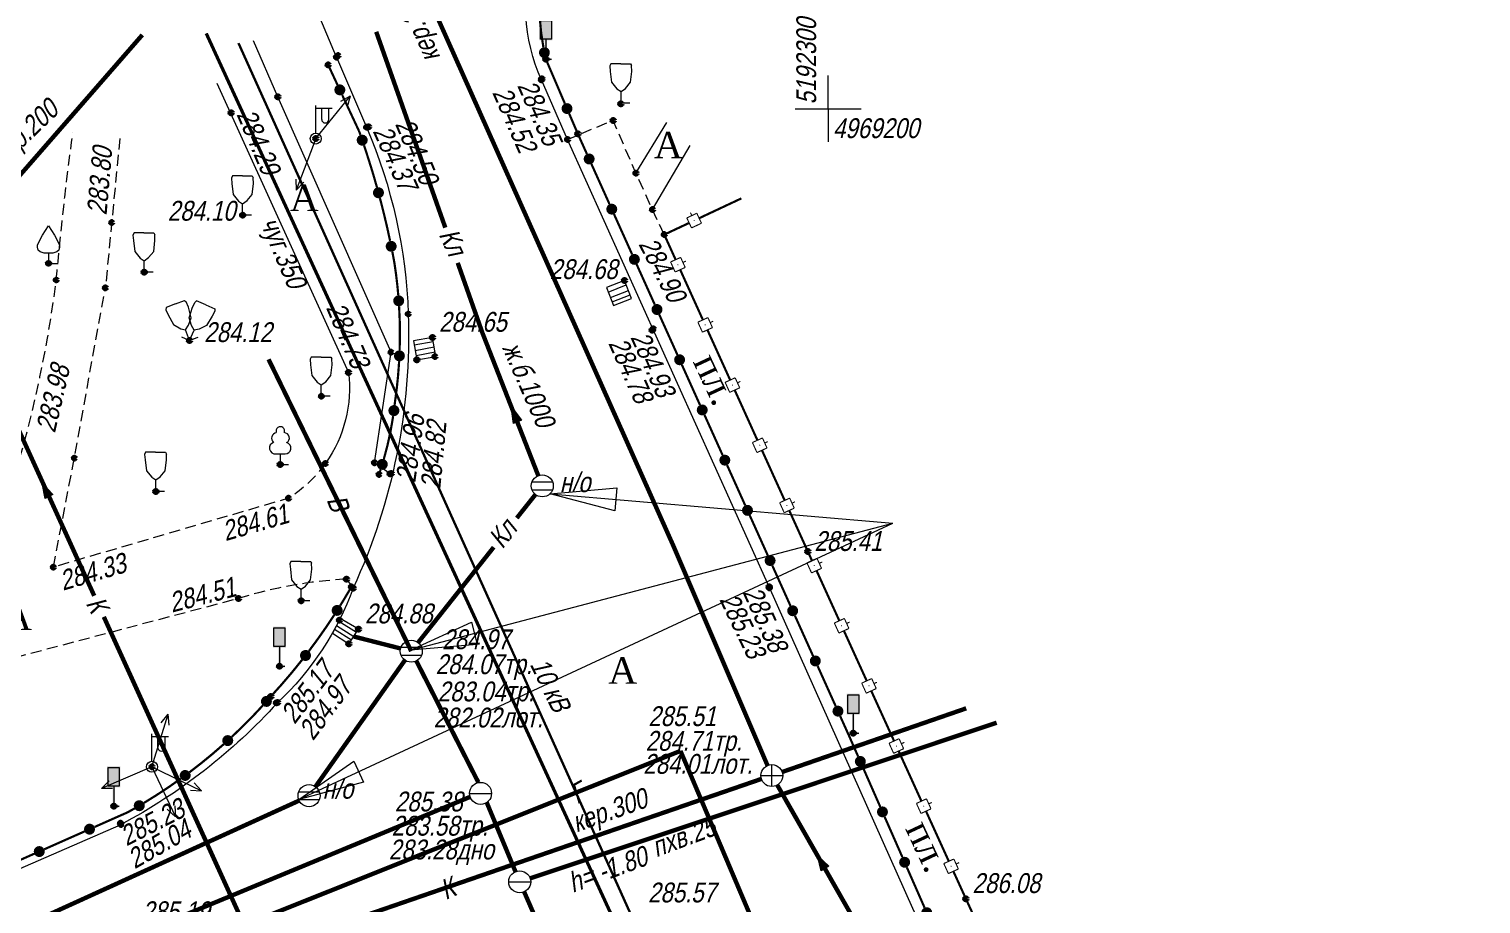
# Model space of a CAD drawing. Header units: metres. Extents: x 5191936 to 10384803, y 4968698 to 9938221.
# Drawn here: x 5192263.7 to 5192329.7, y 4969163.9 to 4969203.6 of the extents above; entities that cross this region are included whole.
import ezdxf

# ---------------------------------------------------------------- set-up
doc = ezdxf.new("R2010")
doc.units = ezdxf.units.M
doc.set_wipeout_variables(frame=1)
for name, pattern in [('COMMUN', [6, 5, -1]), ('DASHED', [0.75, 0.5, -0.25]), ('DASHEDX2', [1.5, 1, -0.5])]:
    doc.linetypes.add(name, pattern=pattern)
doc.layers.get('0').update_dxf_attribs({"lineweight": 18})
for name, color, linetype, lineweight in [('51361400', 7, 'Continuous', 18), ('51361800', 7, 'Continuous', 18), ('51361810', 7, 'Continuous', 18), ('51472300', 7, 'Continuous', 18), ('71133100', 7, 'Continuous', 18), ('71133200', 7, 'Continuous', 18), ('71133300', 7, 'Continuous', 18), ('82211000', 7, 'Continuous', 18), ('82212000', 7, 'Continuous', 18), ('Commun', 7, 'Continuous', 18), ('GEO_POINTS', 7, 'Continuous', 18), ('Grid', 7, 'Continuous', 18), ('Otm', 7, 'Continuous', 18), ('Sit', 7, 'Continuous', 18), ('Text', 7, 'Continuous', 18), ('Text_com', 7, 'Continuous', 18), ('Us_znak', 7, 'Continuous', 18), ('Us_znak_fon', 7, 'Continuous', 18), ('Рамка и сетка', 7, 'Continuous', 18)]:
    doc.layers.add(name, color=color, linetype=linetype, lineweight=lineweight)
doc.styles.add('eskd', font='ESKD1.shx', dxfattribs={"width": 1.2, "oblique": 15})
doc.styles.get("Standard").update_dxf_attribs({"font": 'arial.ttf', "width": 0.8, "oblique": 13, "height": 0.9})
doc.styles.add('style1', font='times.ttf', dxfattribs={"height": 1})
doc.linetypes.add('KABELww_500', pattern='A,0.0001,-0.4,[131,ltypeshp.shx,S=0.4,R=90,X=0.4,Y=-0.4],0.2,[131,ltypeshp.shx,S=0.2,R=90,X=0.4,Y=-0.2],3.6,[131,ltypeshp.shx,S=0.2,R=-90,X=-0.4,Y=0.2],0.2,[131,ltypeshp.shx,S=0.4,R=-90,X=-0.4,Y=0.4],-0.8,4,-0.4', length=9.6001)
doc.linetypes.add('ПОДЗ_ЛИНИИ_СВЯЗИ', pattern='A,4.8,-0.2,[133,ltypeshp.shx,S=0.2,R=0,X=-0.2,Y=0],-0.2,4.8,-2', length=12)

# ---------------------------------------------------------------- blocks, each defined once
blk = doc.blocks.new('71133200')
for p, q in [((-0.924145, 3.560442), (-1.024145, 3.360442)), ((-1.024145, 3.360442), (-0.977382, 2.864397)), ((-0.977382, 2.864397), (-0.861899, 1.88241)), ((-0.024145, 3.560442), (-0.924145, 3.560442)), ((-0.024145, 3.560442), (0.875855, 3.560442)), ((0.861899, 1.88241), (0.975974, 2.864397)), ((0.875855, 3.560442), (0.958164, 3.395824)), ((0.975974, 2.864397), (0.958164, 3.395824)), ((-0.861899, 1.88241), (-0.374616, 1.28565)), ((0, 1.039723), (0.401375, 1.321765)), ((0.401375, 1.321765), (0.861899, 1.88241)), ((-0.374616, 1.28565), (0, 1.039723)), ((0, 0), (0, 1.039723)), ((0.8, 0), (0, 0))]:
    blk.add_line(p, q)
at = {"style": 'eskd', "oblique": 14.99997778}
blk.add_attdef('Z', (1.873004, -0.239356), '', height=2, dxfattribs=at)
blk = doc.blocks.new('71133100')
for p, q in [((-0.39, 0.96), (0.43, 0.96)), ((0, 0.96), (0, 0)), ((0, 0), (0.75, 0))]:
    blk.add_line(p, q)
for centre, radius, start, end in [((-0.26, 2.38), 0.52, 101.09, 227.21), ((0.01, 3.04), 0.39, 339.52, 198.62), ((0.33, 2.4), 0.5, 301.87, 85.62), ((-0.44, 1.5), 0.538, 107.1058, 275.2306), ((0.46, 1.48), 0.52, 267.04, 76.7)]:
    blk.add_arc(centre, radius, start, end)
at = {"style": 'eskd', "oblique": 15}
blk.add_attdef('Z', (1.7, -0.17), '', height=2, dxfattribs=at)
blk = doc.blocks.new('71133300')
for p, q in [((0, 0.91), (0, 0)), ((0, 0), (0.76, 0))]:
    blk.add_line(p, q)
blk.add_lwpolyline([(0, 0.91), (-0.38, 0.91), (-0.76, 1.03), (-0.95, 1.21), (-1.01, 1.47), (-0.99, 1.69), (-0.54, 2.57), (0, 3.42), (0.54, 2.57), (0.99, 1.69), (1.01, 1.47), (0.95, 1.21), (0.76, 1.03), (0.39, 0.91)], close=True)
at = {"style": 'eskd', "oblique": 15}
blk.add_attdef('Z', (1.77, -0.69), '', height=2, dxfattribs=at)
blk = doc.blocks.new('51472300')
for p, q in [((0, 0.5), (0, 3)), ((0, 2.75), (1.5, 2.75)), ((0.54, 1.74), (0.54, 2.75)), ((1.2, 1.74), (1.2, 2.75))]:
    blk.add_line(p, q)
at = {"color": 7}
for radius in [0.5, 0.05]:
    blk.add_circle((0, 0), radius, dxfattribs=at)
blk.add_arc((0.87, 1.75), 0.331, 182.1567, 357.8433)
at = {"oblique": 15}
blk.add_attdef('Z', (1.02, -1.37), '', height=2, dxfattribs=at)
blk = doc.blocks.new('NAPR')
at = {"layer": 'Us_znak', "color": 0, "linetype": 'Continuous', "lineweight": -2}
for p in [(-0.191, 2.038), (0.189, 2.037)]:
    blk.add_line(p, (0, 2.5), dxfattribs=at)
blk.add_lwpolyline([(0, 0), (0, 2.5)], dxfattribs=at)
blk = doc.blocks.new('ZNAK')
at = {"layer": 'Us_znak_fon', "true_color": 0xffffff}
blk.add_hatch(color=7, dxfattribs=at).paths.add_polyline_path([(0.3, 1.8), (-0.3, 1.8), (-0.3, 0.85), (-0.05, 0.85), (-0.05, -0.05), (0.25, -0.05), (0.25, 0.05), (0.05, 0.05), (0.05, 0.85), (0.3, 0.85)])
at = {"layer": 'Us_znak', "color": 0, "linetype": 'Continuous', "lineweight": -2, "ltscale": 10}
blk.add_lwpolyline([(-0.25, 1.75), (0.25, 1.75), (0.25, 0.9), (-0.25, 0.9)], close=True, dxfattribs=at)
at = {"layer": 'Us_znak', "linetype": 'DASHEDX2', "ltscale": 10}
blk.add_lwpolyline([(0, 0.9), (0, 0), (0.25, 0)], dxfattribs=at)
blk = doc.blocks.new('*U54')
at = {"layer": '82212000', "linetype": 'Continuous', "ltscale": 0.5}
blk.add_hatch(color=256, dxfattribs=at).paths.add_polyline_path([(5192293.89, 4969194.909, 1), (5192293.935, 4969194.93, 1)], flags=0)
at = {"layer": '82212000', "ltscale": 0.5, "const_width": 0.1}
blk.add_lwpolyline([(5192294.139, 4969195.026), (5192296.057, 4969195.926)], dxfattribs=at)
at = {"layer": '82212000', "linetype": 'Continuous', "ltscale": 0.5, "const_width": 0.05}
for points in [[(5192293.58, 4969195.04), (5192294.033, 4969195.252)], [(5192293.793, 4969194.587), (5192293.58, 4969195.04)], [(5192293.807, 4969195.146), (5192293.743, 4969195.282)], [(5192294.033, 4969195.252), (5192294.245, 4969194.799)], [(5192294.245, 4969194.799), (5192293.793, 4969194.587)]]:
    blk.add_lwpolyline(points, dxfattribs=at)
at = {"layer": '82212000', "linetype": 'Continuous', "ltscale": 0.5, "flags": 128}
blk.add_lwpolyline([(5192292.555, 4969194.282, 0.1, 0.1, 0), (5192293.686, 4969194.813, 0, 0, 0)], format="xyseb", dxfattribs=at)
blk = doc.blocks.new('*U60')
at = {"layer": '82211000', "linetype": 'Continuous', "ltscale": 0.5}
for points in [[(5192277.708, 4969201.079, 1), (5192277.919, 4969200.626, 1)], [(5192278.75, 4969198.807, 1), (5192278.913, 4969198.334, 1)], [(5192279.504, 4969196.424, 1), (5192279.636, 4969195.941, 1)], [(5192280.099, 4969193.996, 1), (5192280.198, 4969193.506, 1)], [(5192280.471, 4969191.526, 1), (5192280.507, 4969191.027, 1)], [(5192280.533, 4969189.028, 1), (5192280.509, 4969188.528, 1)], [(5192280.304, 4969186.54, 1), (5192280.239, 4969186.044, 1)], [(5192279.815, 4969184.09, 1), (5192279.669, 4969183.612, 1)]]:
    blk.add_hatch(color=256, dxfattribs=at).paths.add_polyline_path(points, flags=0)
at = {"layer": '82211000', "linetype": 'Continuous', "ltscale": 0.5, "flags": 128}
blk.add_lwpolyline([(5192277.285, 4969201.985, 0.1, 0.1, 0), (5192277.708, 4969201.079, 0, 0, 0)], format="xyseb", dxfattribs=at)
at = {"layer": '82211000', "linetype": 'Continuous', "ltscale": 0.5}
for points in [[(5192277.919, 4969200.626, 0.1, 0.1, 0), (5192278.688, 4969198.979, 0.1, 0.1, -0.00121), (5192278.749, 4969198.807, 0, 0, 0)], [(5192280.198, 4969193.506, 0.1, 0.1, -0.00351), (5192280.296, 4969192.984, 0.1, 0.1, -0.017337), (5192280.47, 4969191.526, 0, 0, 0)], [(5192280.508, 4969188.528, 0.1, 0.1, -0.022448), (5192280.313, 4969186.638, 0.1, 0.1, -0.00164), (5192280.302, 4969186.54, 0, 0, 0)]]:
    blk.add_lwpolyline(points, format="xyseb", dxfattribs=at)
at = {"layer": '82211000', "linetype": 'Continuous', "ltscale": 0.5, "const_width": 0.1}
for points in [[(5192278.912, 4969198.334, -0.013212), (5192279.503, 4969196.424, -0.013212)], [(5192279.635, 4969195.941, -0.013212), (5192280.098, 4969193.996, -0.013212)], [(5192280.506, 4969191.027, -0.023611), (5192280.531, 4969189.028, -0.023611)], [(5192280.237, 4969186.044, -0.033313), (5192279.813, 4969184.091, -0.033313)]]:
    blk.add_lwpolyline(points, format="xyb", dxfattribs=at)
at = {"layer": '82211000', "ltscale": 0.5, "const_width": 0.1}
blk.add_lwpolyline([(5192279.667, 4969183.613, -0.003812), (5192279.594, 4969183.396, -0.003812)], format="xyb", dxfattribs=at)
blk = doc.blocks.new('*U61')
at = {"layer": '82211000', "linetype": 'Continuous', "ltscale": 0.5}
for points in [[(5192277.826, 4969177.431, 1), (5192277.558, 4969177.009, 1)], [(5192276.408, 4969175.373, 1), (5192276.102, 4969174.977, 1)], [(5192274.645, 4969173.274, 1), (5192274.312, 4969172.901, 1)], [(5192272.905, 4969171.48, 1), (5192272.536, 4969171.143, 1)], [(5192270.989, 4969169.876, 1), (5192270.586, 4969169.58, 1)], [(5192268.916, 4969168.481, 1), (5192268.484, 4969168.228, 1)], [(5192266.67, 4969167.389, 1), (5192266.213, 4969167.186, 1)], [(5192264.385, 4969166.375, 1), (5192263.928, 4969166.173, 1)], [(5192262.099, 4969165.362, 1), (5192261.642, 4969165.16, 1)]]:
    blk.add_hatch(color=256, dxfattribs=at).paths.add_polyline_path(points, flags=0)
at = {"layer": '82211000', "linetype": 'Continuous', "ltscale": 0.5, "flags": 128}
blk.add_lwpolyline([(5192278.338, 4969178.29, 0.1, 0.1, -0.00914), (5192277.825, 4969177.432, 0, 0, 0)], format="xyseb", dxfattribs=at)
at = {"layer": '82211000', "linetype": 'Continuous', "ltscale": 0.5, "const_width": 0.1}
for points in [[(5192277.557, 4969177.01, -0.018281), (5192276.407, 4969175.374, -0.018281)], [(5192274.311, 4969172.901, -0.020827), (5192272.905, 4969171.481, -0.020827)], [(5192272.535, 4969171.144, -0.020827), (5192270.988, 4969169.877, -0.020827)], [(5192270.585, 4969169.581, -0.020827), (5192268.915, 4969168.482, -0.020827)]]:
    blk.add_lwpolyline(points, format="xyb", dxfattribs=at)
at = {"layer": '82211000', "linetype": 'Continuous', "ltscale": 0.5}
for points in [[(5192276.101, 4969174.978, 0.1, 0.1, -0.02004), (5192274.677, 4969173.312, 0.1, 0.1, -0.000521), (5192274.644, 4969173.275, 0, 0, 0)], [(5192268.483, 4969168.229, 0.1, 0.1, -0.003722), (5192268.172, 4969168.054, 0.1, 0.1, 0), (5192266.67, 4969167.389, 0, 0, 0)]]:
    blk.add_lwpolyline(points, format="xyseb", dxfattribs=at)
at = {"layer": '82211000', "linetype": 'Continuous', "ltscale": 0.5, "const_width": 0.1}
for points in [[(5192266.213, 4969167.186), (5192264.385, 4969166.375)], [(5192263.928, 4969166.173), (5192262.099, 4969165.362)]]:
    blk.add_lwpolyline(points, dxfattribs=at)
at = {"layer": '82211000', "ltscale": 0.5, "const_width": 0.1}
blk.add_lwpolyline([(5192261.642, 4969165.16), (5192261.094, 4969164.917)], dxfattribs=at)
blk = doc.blocks.new('*U70')
at = {"layer": '82212000', "linetype": 'Continuous', "ltscale": 0.5}
for points in [[(5192293.164, 4969192.939, 1), (5192293.185, 4969192.893, 1)], [(5192294.403, 4969190.207, 1), (5192294.423, 4969190.161, 1)], [(5192295.642, 4969187.474, 1), (5192295.662, 4969187.429, 1)], [(5192296.88, 4969184.742, 1), (5192296.901, 4969184.696, 1)], [(5192298.119, 4969182.01, 1), (5192298.14, 4969181.964, 1)], [(5192299.359, 4969179.278, 1), (5192299.38, 4969179.232, 1)], [(5192300.602, 4969176.548, 1), (5192300.623, 4969176.502, 1)], [(5192301.846, 4969173.818, 1), (5192301.867, 4969173.772, 1)], [(5192303.089, 4969171.087, 1), (5192303.11, 4969171.042, 1)], [(5192304.333, 4969168.357, 1), (5192304.354, 4969168.312, 1)], [(5192305.576, 4969165.627, 1), (5192305.597, 4969165.582, 1)], [(5192306.823, 4969162.899, 1), (5192306.844, 4969162.853, 1)], [(5192308.075, 4969160.172, 1), (5192308.095, 4969160.126, 1)], [(5192309.326, 4969157.445, 1), (5192309.347, 4969157.4, 1)], [(5192310.577, 4969154.719, 1), (5192310.598, 4969154.673, 1)], [(5192311.828, 4969151.992, 1), (5192311.849, 4969151.947, 1)], [(5192313.079, 4969149.265, 1), (5192313.1, 4969149.22, 1)], [(5192314.616, 4969146.756, 1), (5192314.654, 4969146.724, 1)]]:
    blk.add_hatch(color=256, dxfattribs=at).paths.add_polyline_path(points, flags=0)
at = {"layer": '82212000', "linetype": 'Continuous', "ltscale": 0.5, "flags": 128}
blk.add_lwpolyline([(5192292.555, 4969194.282, 0.1, 0.1, 0), (5192293.071, 4969193.144, 0, 0, 0)], format="xyseb", dxfattribs=at)
at = {"layer": '82212000', "linetype": 'Continuous', "ltscale": 0.5}
for points, const_width in [([(5192292.843, 4969193.041), (5192293.299, 4969193.247)], 0.05), ([(5192293.05, 4969192.585), (5192292.843, 4969193.041)], 0.05), ([(5192293.299, 4969193.247), (5192293.505, 4969192.792)], 0.05), ([(5192293.402, 4969193.019), (5192293.539, 4969193.081)], 0.05), ([(5192293.505, 4969192.792), (5192293.05, 4969192.585)], 0.05), ([(5192293.278, 4969192.688), (5192294.31, 4969190.411)], 0.1), ([(5192294.082, 4969190.308), (5192294.538, 4969190.515)], 0.05), ([(5192294.538, 4969190.515), (5192294.744, 4969190.059)], 0.05), ([(5192294.289, 4969189.853), (5192294.082, 4969190.308)], 0.05), ([(5192294.744, 4969190.059), (5192294.289, 4969189.853)], 0.05), ([(5192294.516, 4969189.956), (5192295.549, 4969187.679)], 0.1), ([(5192294.641, 4969190.287), (5192294.777, 4969190.349)], 0.05), ([(5192295.321, 4969187.576), (5192295.776, 4969187.782)], 0.05), ([(5192295.776, 4969187.782), (5192295.983, 4969187.327)], 0.05), ([(5192295.527, 4969187.121), (5192295.321, 4969187.576)], 0.05), ([(5192295.983, 4969187.327), (5192295.527, 4969187.121)], 0.05), ([(5192295.755, 4969187.224), (5192296.787, 4969184.947)], 0.1), ([(5192295.88, 4969187.555), (5192296.016, 4969187.617)], 0.05), ([(5192296.56, 4969184.844), (5192297.015, 4969185.05)], 0.05), ([(5192296.766, 4969184.388), (5192296.56, 4969184.844)], 0.05), ([(5192297.222, 4969184.595), (5192296.766, 4969184.388)], 0.05), ([(5192296.994, 4969184.491), (5192298.026, 4969182.215)], 0.1), ([(5192297.015, 4969185.05), (5192297.222, 4969184.595)], 0.05), ([(5192297.118, 4969184.822), (5192297.255, 4969184.884)], 0.05), ([(5192297.798, 4969182.111), (5192298.254, 4969182.318)], 0.05), ([(5192298.005, 4969181.656), (5192297.798, 4969182.111)], 0.05), ([(5192298.46, 4969181.862), (5192298.005, 4969181.656)], 0.05), ([(5192298.254, 4969182.318), (5192298.46, 4969181.862)], 0.05), ([(5192298.357, 4969182.09), (5192298.494, 4969182.152)], 0.05), ([(5192299.038, 4969179.379), (5192299.493, 4969179.586)], 0.05), ([(5192299.245, 4969178.924), (5192299.038, 4969179.379)], 0.05), ([(5192299.493, 4969179.586), (5192299.7, 4969179.131)], 0.05), ([(5192299.597, 4969179.359), (5192299.733, 4969179.421)], 0.05), ([(5192299.7, 4969179.131), (5192299.245, 4969178.924)], 0.05), ([(5192299.473, 4969179.028), (5192300.509, 4969176.752)], 0.1), ([(5192300.282, 4969176.649), (5192300.737, 4969176.856)], 0.05), ([(5192300.489, 4969176.194), (5192300.282, 4969176.649)], 0.05), ([(5192300.737, 4969176.856), (5192300.944, 4969176.401)], 0.05), ([(5192300.84, 4969176.629), (5192300.977, 4969176.691)], 0.05), ([(5192300.944, 4969176.401), (5192300.489, 4969176.194)], 0.05), ([(5192300.716, 4969176.297), (5192301.753, 4969174.022)], 0.1), ([(5192301.525, 4969173.919), (5192301.98, 4969174.126)], 0.05), ([(5192301.732, 4969173.464), (5192301.525, 4969173.919)], 0.05), ([(5192301.98, 4969174.126), (5192302.187, 4969173.671)], 0.05), ([(5192302.084, 4969173.898), (5192302.22, 4969173.961)], 0.05), ([(5192302.187, 4969173.671), (5192301.732, 4969173.464)], 0.05), ([(5192301.96, 4969173.567), (5192302.996, 4969171.292)], 0.1), ([(5192302.769, 4969171.189), (5192303.224, 4969171.396)], 0.05), ([(5192303.224, 4969171.396), (5192303.431, 4969170.941)], 0.05), ([(5192302.976, 4969170.734), (5192302.769, 4969171.189)], 0.05), ([(5192303.431, 4969170.941), (5192302.976, 4969170.734)], 0.05), ([(5192303.203, 4969170.837), (5192304.24, 4969168.562)], 0.1), ([(5192303.327, 4969171.168), (5192303.464, 4969171.23)], 0.05), ([(5192304.012, 4969168.458), (5192304.467, 4969168.666)], 0.05), ([(5192304.467, 4969168.666), (5192304.674, 4969168.211)], 0.05), ([(5192304.219, 4969168.003), (5192304.012, 4969168.458)], 0.05), ([(5192304.674, 4969168.211), (5192304.219, 4969168.003)], 0.05), ([(5192304.447, 4969168.107), (5192305.483, 4969165.832)], 0.1), ([(5192304.571, 4969168.438), (5192304.707, 4969168.5)], 0.05), ([(5192305.256, 4969165.728), (5192305.711, 4969165.935)], 0.05), ([(5192305.463, 4969165.273), (5192305.256, 4969165.728)], 0.05), ([(5192305.918, 4969165.48), (5192305.463, 4969165.273)], 0.05), ([(5192305.711, 4969165.935), (5192305.918, 4969165.48)], 0.05), ([(5192305.814, 4969165.708), (5192305.951, 4969165.77)], 0.05), ([(5192306.502, 4969162.999), (5192306.957, 4969163.207)], 0.05), ([(5192306.711, 4969162.544), (5192306.502, 4969162.999)], 0.05), ([(5192307.165, 4969162.753), (5192306.711, 4969162.544)], 0.05), ([(5192306.957, 4969163.207), (5192307.165, 4969162.753)], 0.05), ([(5192307.061, 4969162.98), (5192307.197, 4969163.043)], 0.05), ([(5192306.938, 4969162.649), (5192307.981, 4969160.376)], 0.1), ([(5192307.754, 4969160.272), (5192308.208, 4969160.481)], 0.05), ([(5192307.962, 4969159.818), (5192307.754, 4969160.272)], 0.05), ([(5192308.208, 4969160.481), (5192308.417, 4969160.026)], 0.05), ([(5192308.312, 4969160.253), (5192308.449, 4969160.316)], 0.05), ([(5192308.417, 4969160.026), (5192307.962, 4969159.818)], 0.05), ([(5192308.189, 4969159.922), (5192309.232, 4969157.65)], 0.1), ([(5192309.005, 4969157.546), (5192309.459, 4969157.754)], 0.05), ([(5192309.213, 4969157.091), (5192309.005, 4969157.546)], 0.05), ([(5192309.459, 4969157.754), (5192309.668, 4969157.3)], 0.05), ([(5192309.563, 4969157.527), (5192309.7, 4969157.589)], 0.05), ([(5192309.668, 4969157.3), (5192309.213, 4969157.091)], 0.05), ([(5192309.441, 4969157.195), (5192310.483, 4969154.923)], 0.1), ([(5192310.256, 4969154.819), (5192310.71, 4969155.027)], 0.05), ([(5192310.465, 4969154.364), (5192310.256, 4969154.819)], 0.05), ([(5192310.71, 4969155.027), (5192310.919, 4969154.573)], 0.05), ([(5192310.815, 4969154.8), (5192310.951, 4969154.863)], 0.05), ([(5192310.919, 4969154.573), (5192310.465, 4969154.364)], 0.05), ([(5192310.692, 4969154.469), (5192311.734, 4969152.197)], 0.1), ([(5192311.507, 4969152.092), (5192311.962, 4969152.301)], 0.05), ([(5192311.962, 4969152.301), (5192312.17, 4969151.846)], 0.05), ([(5192312.066, 4969152.074), (5192312.202, 4969152.136)], 0.05), ([(5192311.716, 4969151.638), (5192311.507, 4969152.092)], 0.05), ([(5192312.17, 4969151.846), (5192311.716, 4969151.638)], 0.05), ([(5192311.943, 4969151.742), (5192312.986, 4969149.47)], 0.1), ([(5192312.758, 4969149.366), (5192313.213, 4969149.574)], 0.05), ([(5192313.213, 4969149.574), (5192313.421, 4969149.12)], 0.05), ([(5192312.967, 4969148.911), (5192312.758, 4969149.366)], 0.05), ([(5192313.421, 4969149.12), (5192312.967, 4969148.911)], 0.05), ([(5192313.317, 4969149.347), (5192313.453, 4969149.41)], 0.05), ([(5192314.283, 4969146.71), (5192314.605, 4969147.092)], 0.05), ([(5192314.605, 4969147.092), (5192314.987, 4969146.77)], 0.05), ([(5192314.796, 4969146.931), (5192314.893, 4969147.045)], 0.05), ([(5192314.665, 4969146.387), (5192314.283, 4969146.71)], 0.05), ([(5192314.987, 4969146.77), (5192314.665, 4969146.387)], 0.05)]:
    blk.add_lwpolyline(points, dxfattribs=dict(at, const_width=const_width))
for points in [[(5192298.233, 4969181.759, 0.1, 0.1, 0), (5192299.077, 4969179.896, 0.1, 0.1, 0), (5192299.266, 4969179.483, 0, 0, 0)], [(5192305.69, 4969165.377, 0.1, 0.1, 0), (5192306.258, 4969164.131, 0.1, 0.1, 0), (5192306.73, 4969163.103, 0, 0, 0)], [(5192313.194, 4969149.015, 0.1, 0.1, 0), (5192313.989, 4969147.284, 0.1, 0.1, 0), (5192314.444, 4969146.901, 0, 0, 0)]]:
    blk.add_lwpolyline(points, format="xyseb", dxfattribs=at)
at = {"layer": '82212000', "ltscale": 0.5, "const_width": 0.1}
blk.add_lwpolyline([(5192314.826, 4969146.579), (5192316.51, 4969145.159)], dxfattribs=at)
blk = doc.blocks.new('*U71')
at = {"layer": '82211000', "linetype": 'Continuous', "ltscale": 0.5}
for points in [[(5192286.872, 4969204.778, 1), (5192286.88, 4969205.277, 1)], [(5192287.16, 4969202.299, 1), (5192287.059, 4969202.788, 1)], [(5192288.234, 4969199.775, 1), (5192288.037, 4969200.234, 1)]]:
    blk.add_hatch(color=256, dxfattribs=at).paths.add_polyline_path(points, flags=0)
at = {"layer": '82211000', "ltscale": 0.5, "const_width": 0.1}
blk.add_lwpolyline([(5192286.883, 4969205.277, -0.031378), (5192287.027, 4969206.7, -0.031378)], format="xyb", dxfattribs=at)
at = {"layer": '82211000', "linetype": 'Continuous', "ltscale": 0.5, "const_width": 0.1}
blk.add_lwpolyline([(5192287.062, 4969202.789, -0.043884), (5192286.875, 4969204.778, -0.043884)], format="xyb", dxfattribs=at)
at = {"layer": '82211000', "linetype": 'Continuous', "ltscale": 0.5}
blk.add_lwpolyline([(5192288.037, 4969200.234, 0.1, 0.1, 0), (5192287.174, 4969202.25, 0.1, 0.1, -0.001096), (5192287.163, 4969202.299, 0, 0, 0)], format="xyseb", dxfattribs=at)
at = {"layer": '82211000', "linetype": 'Continuous', "ltscale": 0.5, "flags": 128}
blk.add_lwpolyline([(5192288.628, 4969198.856, 0.1, 0.1, 0), (5192288.234, 4969199.775, 0, 0, 0)], format="xyseb", dxfattribs=at)
blk = doc.blocks.new('*U73')
at = {"layer": '82211000', "linetype": 'Continuous', "ltscale": 0.5}
for points in [[(5192289.039, 4969197.944, 1), (5192289.245, 4969197.488, 1)], [(5192290.067, 4969195.665, 1), (5192290.272, 4969195.209, 1)], [(5192291.094, 4969193.386, 1), (5192291.3, 4969192.93, 1)], [(5192292.122, 4969191.107, 1), (5192292.327, 4969190.651, 1)], [(5192293.15, 4969188.828, 1), (5192293.355, 4969188.372, 1)], [(5192294.177, 4969186.549, 1), (5192294.383, 4969186.093, 1)], [(5192295.205, 4969184.27, 1), (5192295.41, 4969183.814, 1)], [(5192296.232, 4969181.991, 1), (5192296.438, 4969181.535, 1)], [(5192297.26, 4969179.712, 1), (5192297.465, 4969179.256, 1)], [(5192298.287, 4969177.432, 1), (5192298.493, 4969176.977, 1)], [(5192299.315, 4969175.153, 1), (5192299.521, 4969174.698, 1)], [(5192300.343, 4969172.874, 1), (5192300.548, 4969172.419, 1)], [(5192301.362, 4969170.592, 1), (5192301.563, 4969170.134, 1)], [(5192302.368, 4969168.303, 1), (5192302.569, 4969167.845, 1)], [(5192303.375, 4969166.015, 1), (5192303.576, 4969165.557, 1)], [(5192304.381, 4969163.726, 1), (5192304.582, 4969163.268, 1)], [(5192305.387, 4969161.438, 1), (5192305.589, 4969160.98, 1)], [(5192306.418, 4969159.16, 1), (5192306.626, 4969158.705, 1)], [(5192307.457, 4969156.886, 1), (5192307.664, 4969156.431, 1)], [(5192308.495, 4969154.612, 1), (5192308.703, 4969154.157, 1)], [(5192309.534, 4969152.338, 1), (5192309.742, 4969151.883, 1)], [(5192310.573, 4969150.064, 1), (5192310.781, 4969149.609, 1)], [(5192311.612, 4969147.79, 1), (5192311.82, 4969147.335, 1)], [(5192312.651, 4969145.516, 1), (5192312.858, 4969145.061, 1)], [(5192313.689, 4969143.242, 1), (5192313.897, 4969142.787, 1)]]:
    blk.add_hatch(color=256, dxfattribs=at).paths.add_polyline_path(points, flags=0)
at = {"layer": '82211000', "linetype": 'Continuous', "ltscale": 0.5, "flags": 128}
blk.add_lwpolyline([(5192288.628, 4969198.856, 0.1, 0.1, 0), (5192289.039, 4969197.944, 0, 0, 0)], format="xyseb", dxfattribs=at)
at = {"layer": '82211000', "linetype": 'Continuous', "ltscale": 0.5, "const_width": 0.1}
for points in [[(5192289.245, 4969197.488), (5192290.067, 4969195.665)], [(5192290.272, 4969195.209), (5192291.094, 4969193.386)], [(5192291.3, 4969192.93), (5192292.122, 4969191.107)], [(5192292.327, 4969190.651), (5192293.15, 4969188.828)], [(5192293.355, 4969188.372), (5192294.177, 4969186.549)], [(5192294.383, 4969186.093), (5192295.205, 4969184.27)], [(5192295.41, 4969183.814), (5192296.232, 4969181.991)], [(5192296.438, 4969181.535), (5192297.26, 4969179.712)], [(5192297.465, 4969179.256), (5192298.287, 4969177.432)], [(5192298.493, 4969176.977), (5192299.315, 4969175.153)], [(5192299.521, 4969174.698), (5192300.343, 4969172.874)], [(5192301.563, 4969170.134), (5192302.368, 4969168.303)], [(5192302.569, 4969167.845), (5192303.375, 4969166.015)], [(5192303.576, 4969165.557), (5192304.381, 4969163.726)], [(5192304.582, 4969163.268), (5192305.387, 4969161.438)], [(5192306.626, 4969158.705), (5192307.457, 4969156.886)], [(5192307.664, 4969156.431), (5192308.495, 4969154.612)], [(5192308.703, 4969154.157), (5192309.534, 4969152.338)], [(5192309.742, 4969151.883), (5192310.573, 4969150.064)], [(5192310.781, 4969149.609), (5192311.612, 4969147.79)], [(5192311.82, 4969147.335), (5192312.651, 4969145.516)], [(5192312.858, 4969145.061), (5192313.689, 4969143.242)]]:
    blk.add_lwpolyline(points, dxfattribs=at)
at = {"layer": '82211000', "linetype": 'Continuous', "ltscale": 0.5}
for points in [[(5192300.548, 4969172.419, 0.1, 0.1, 0), (5192300.957, 4969171.512, 0.1, 0.1, 0), (5192301.362, 4969170.592, 0, 0, 0)], [(5192305.589, 4969160.98, 0.1, 0.1, 0), (5192305.65, 4969160.842, 0.1, 0.1, 0), (5192306.418, 4969159.16, 0, 0, 0)]]:
    blk.add_lwpolyline(points, format="xyseb", dxfattribs=at)
at = {"layer": '82211000', "ltscale": 0.5, "const_width": 0.1}
blk.add_lwpolyline([(5192313.897, 4969142.787), (5192314.087, 4969142.372)], dxfattribs=at)
blk = doc.blocks.new('51361400a')
at = {"style": 'eskd', "oblique": 15}
for tag, p in [('Z', (1.72, 1.4)), ('Z1', (1.72, -1)), ('Z2', (1.72, -3.4))]:
    blk.add_attdef(tag, p, '', height=2, dxfattribs=at)
at = {"color": 7}
blk.add_wipeout([(-0.1, 1), (-0.29, 0.96), (-0.47, 0.89), (-0.64, 0.78), (-0.78, 0.64), (-0.89, 0.47), (-0.96, 0.29), (-1, 0.1), (-1, -0.1), (-0.96, -0.29), (-0.89, -0.47), (-0.78, -0.64), (-0.64, -0.78), (-0.47, -0.89), (-0.29, -0.96), (-0.1, -1), (0.1, -1), (0.29, -0.96), (0.47, -0.89), (0.64, -0.78), (0.78, -0.64), (0.89, -0.47), (0.96, -0.29), (1, -0.1), (1, 0.1), (0.96, 0.29), (0.89, 0.47), (0.78, 0.64), (0.64, 0.78), (0.47, 0.89), (0.29, 0.96), (0.1, 1)], dxfattribs=at)
blk.add_line((-1, 0), (1, 0))
blk.add_circle((0, 0), 1)
blk = doc.blocks.new('51361800a')
at = {"style": 'eskd', "oblique": 15}
for tag, p in [('Z', (1.72, 1.4)), ('Z1', (1.72, -1)), ('Z2', (1.72, -3.4))]:
    blk.add_attdef(tag, p, '', height=2, dxfattribs=at)
at = {"color": 7}
blk.add_wipeout([(-0.1, 1), (-0.29, 0.96), (-0.47, 0.89), (-0.64, 0.78), (-0.78, 0.64), (-0.89, 0.47), (-0.96, 0.29), (-1, 0.1), (-1, -0.1), (-0.96, -0.29), (-0.89, -0.47), (-0.78, -0.64), (-0.64, -0.78), (-0.47, -0.89), (-0.29, -0.96), (-0.1, -1), (0.1, -1), (0.29, -0.96), (0.47, -0.89), (0.64, -0.78), (0.78, -0.64), (0.89, -0.47), (0.96, -0.29), (1, -0.1), (1, 0.1), (0.96, 0.29), (0.89, 0.47), (0.78, 0.64), (0.64, 0.78), (0.47, 0.89), (0.29, 0.96), (0.1, 1)], dxfattribs=at)
for p, q in [((-1, 0), (1, 0)), ((0, -1), (0, 1))]:
    blk.add_line(p, q)
blk.add_circle((0, 0), 1)
blk = doc.blocks.new('A$C52264BE2')
at = {"layer": 'Sit'}
h = blk.add_hatch(color=32, dxfattribs=at)
h.dxf.hatch_style = 1
h.paths.add_polyline_path([(0, 0.374), (0.714, 0.443), (0.15, 0)])
at = {"layer": 'Sit', "color": 32, "elevation": 285.308}
blk.add_lwpolyline([(0, 0.374), (0.714, 0.443), (0.15, 0), (0, 0.374)], dxfattribs=at)
blk = doc.blocks.new('GRID')
at = {"layer": 'Grid', "color": 104}
blk.add_line((-1.5, 0), (1.5, 0), dxfattribs=at)
for points in [[(0, 0), (0, 1.5)], [(0, 0), (0, -1.5)]]:
    blk.add_lwpolyline(points, dxfattribs=at)
blk = doc.blocks.new('51361810a')
at = {"style": 'eskd', "oblique": 15}
for tag, p in [('Z', (1.72, 1.4)), ('Z1', (1.72, -1)), ('Z2', (1.72, -3.4))]:
    blk.add_attdef(tag, p, '', height=2, dxfattribs=at)
at = {"color": 7}
blk.add_wipeout([(-0.1, 1), (-0.29, 0.96), (-0.47, 0.89), (-0.64, 0.78), (-0.78, 0.64), (-0.89, 0.47), (-0.96, 0.29), (-1, 0.1), (-1, -0.1), (-0.96, -0.29), (-0.89, -0.47), (-0.78, -0.64), (-0.64, -0.78), (-0.47, -0.89), (-0.29, -0.96), (-0.1, -1), (0.1, -1), (0.29, -0.96), (0.47, -0.89), (0.64, -0.78), (0.78, -0.64), (0.89, -0.47), (0.96, -0.29), (1, -0.1), (1, 0.1), (0.96, 0.29), (0.89, 0.47), (0.78, 0.64), (0.64, 0.78), (0.47, 0.89), (0.29, 0.96), (0.1, 1)], dxfattribs=at)
for p, q in [((0.94, 0.33), (-0.94, 0.33)), ((-0.94, -0.35), (0.94, -0.35))]:
    blk.add_line(p, q)
blk.add_circle((0, 0), 1)

msp = doc.modelspace()

# ---------------------------------------------------------------- hatches: boundary and pattern name
at = {"layer": 'Рамка и сетка'}
h = msp.add_hatch(color=256, dxfattribs=at)
h.dxf.hatch_style = 1
h.paths.add_polyline_path([(5192285.697, 4969185.71), (5192285.6, 4969186.484), (5192286.072, 4969185.859)])

# ---------------------------------------------------------------- linework, layer by layer
at = {"color": 192, "linetype": 'ПОДЗ_ЛИНИИ_СВЯЗИ', "lineweight": 60, "ltscale": 0.4, "const_width": 0.15, "elevation": 285.573, "flags": 128}
msp.add_lwpolyline([(5192271.745, 4969203.416), (5192290.188, 4969163.323)], dxfattribs=at)
at = {"layer": 'Commun', "color": 32, "linetype": 'COMMUN', "ltscale": 0.7, "const_width": 0.2, "flags": 128}
for points, elevation in [([(5192297.245, 4969170.183), (5192292.949, 4969180.195), (5192280.294, 4969208.517)], 285.308), ([(5192260.142, 4969193.384), (5192268.84, 4969203.349)], 283.662), ([(5192259.899, 4969192.717), (5192266.654, 4969177.885)], 283.662), ([(5192267.09, 4969176.929), (5192273.833, 4969162.124)], 283.662), ([(5192297.916, 4969169.887), (5192306.274, 4969172.775)], 285.308), ([(5192274.513, 4969161.834), (5192296.965, 4969169.569)], 285.308), ([(5192297.691, 4969169.289), (5192305.269, 4969156.009)], 285.308)]:
    msp.add_lwpolyline(points, dxfattribs=dict(at, elevation=elevation))
at = {"layer": 'Commun', "color": 1, "linetype": 'KABELww_500', "lineweight": 30, "flags": 128}
msp.add_lwpolyline([(5192313.741, 4969113.03), (5192273.206, 4969202.968)], dxfattribs=at)
at = {"layer": 'Commun', "color": 106, "linetype": 'COMMUN', "ltscale": 0.7, "const_width": 0.2, "flags": 128}
for points, elevation in [([(5192284.108, 4969169.412), (5192281.06, 4969175.376)], 285.381), ([(5192286.463, 4969165.057), (5192307.656, 4969172.12)], 285.381), ([(5192250.177, 4969154.872), (5192283.731, 4969168.754)], 285.881), ([(5192285.795, 4969165.361), (5192284.489, 4969168.498)], 285.381), ([(5192286.19, 4969164.442), (5192299.851, 4969133.088)], 285.381)]:
    msp.add_lwpolyline(points, dxfattribs=dict(at, elevation=elevation))
at = {"layer": 'Commun', "color": 4, "linetype": 'COMMUN', "ltscale": 0.7, "const_width": 0.2, "elevation": 287.906, "flags": 128}
for points in [[(5192293.291, 4969170.842), (5192256.056, 4969155.977)], [(5192293.291, 4969170.842), (5192329.917, 4969084.562)]]:
    msp.add_lwpolyline(points, dxfattribs=at)
at = {"layer": 'GEO_POINTS', "lineweight": 60}
for centre in [(5192277.666, 4969202.343, 284.412), (5192277.731, 4969202.409, 284.274), (5192287.174, 4969202.25, 284.475), (5192277.285, 4969201.985, 284.278), (5192286.97, 4969201.309, 284.351), (5192286.994, 4969201.357, 284.521), (5192275.001, 4969200.536, 284.334), (5192272.881, 4969199.815, 284.293), (5192290.585, 4969200.223, 284.376), (5192279.031, 4969199.154, 284.505), (5192279.114, 4969199.176, 284.366), (5192290.231, 4969199.461, 284.677), (5192276.719, 4969198.642, 284.293), (5192288.163, 4969198.598, 284.471), (5192288.628, 4969198.856, 284.688), (5192291.269, 4969197.069, 284.809), (5192273.397, 4969195.165, 284.103), (5192292.021, 4969195.416, 284.863), (5192267.447, 4969194.826, 283.799), (5192292.555, 4969194.282, 284.9), (5192264.576, 4969192.978, 283.848), (5192268.926, 4969192.576, 283.928), (5192264.932, 4969192.222, 283.883), (5192267.162, 4969191.87, 283.938), (5192290.745, 4969192.199, 284.681), (5192280.924, 4969190.678, 284.604), (5192292.009, 4969189.947, 284.784), (5192292.056, 4969190.01, 284.928), (5192270.987, 4969189.475, 284.119), (5192282.022, 4969189.612, 284.652), (5192280.141, 4969188.939, 284.764), (5192281.315, 4969188.594, 284.677), (5192282.135, 4969188.743, 284.687), (5192278.211, 4969188.022, 284.726), (5192276.973, 4969186.941, 284.544), (5192265.752, 4969184.139, 284.015), (5192275.106, 4969183.844, 284.442), (5192277.157, 4969183.889, 284.728), (5192279.387, 4969183.926, 284.866), (5192279.594, 4969183.396, 284.861), (5192280.102, 4969183.418, 284.961), (5192280.151, 4969183.434, 284.818), (5192269.453, 4969182.623, 284.178), (5192275.483, 4969182.311, 284.61), (5192299.077, 4969179.896, 285.407), (5192264.797, 4969179.186, 284.326), (5192278.113, 4969178.637, 284.883), (5192278.338, 4969178.29, 285.068), (5192278.419, 4969178.23, 284.869), (5192297.324, 4969178.289, 285.378), (5192297.328, 4969178.246, 285.23), (5192273.214, 4969177.761, 284.513), (5192276.054, 4969177.662, 284.891), (5192277.792, 4969176.779, 284.86), (5192278.659, 4969176.371, 284.876), (5192278.227, 4969175.702, 284.869), (5192281.06, 4969175.369, 284.965), (5192275.072, 4969174.683, 285.028), (5192274.677, 4969173.312, 285.027), (5192274.936, 4969173.021, 284.967), (5192274.983, 4969173.037, 285.166), (5192301.139, 4969171.644, 285.647), (5192269.279, 4969170.118, 284.891), (5192297.437, 4969169.73, 285.514), (5192267.541, 4969168.338, 285.289), (5192267.85, 4969167.556, 285.232), (5192267.872, 4969167.497, 285.036), (5192306.258, 4969164.131, 286.077)]:
    msp.add_circle(centre, 0.06, dxfattribs=at)
at = {"layer": 'Sit', "flags": 128}
for points, elevation in [([(5192323.339, 4969121.684), (5192315.631, 4969138.131), (5192309.907, 4969150.445), (5192303.842, 4969163.687), (5192297.324, 4969178.289), (5192288.163, 4969198.598), (5192286.97, 4969201.309, -0.178713), (5192286.611, 4969207.193, -0.0486), (5192287.784, 4969210.047, -0.50364)], 287.207), ([(5192277.666, 4969202.343), (5192279.031, 4969199.154, -0.092611), (5192280.924, 4969190.678, -0.11735), (5192278.419, 4969178.23, -0.118375), (5192274.983, 4969173.037, -0.086254), (5192267.872, 4969167.497, 2.557768)], 284.412), ([(5192278.211, 4969188.022, -0.185201), (5192277.176, 4969183.917, -0.185201)], 284.293)]:
    msp.add_lwpolyline(points, format="xyb", dxfattribs=dict(at, elevation=elevation))
for points, elevation in [([(5192277.666, 4969202.343), (5192276.908, 4969204.134)], 284.412), ([(5192280.102, 4969183.418), (5192279.387, 4969183.926), (5192280.141, 4969188.939), (5192275.001, 4969200.536), (5192273.898, 4969203.079)], 284.961), ([(5192272.231, 4969201.155), (5192278.211, 4969188.022)], 284.293), ([(5192291.269, 4969197.069), (5192292.672, 4969199.367)], 284.809), ([(5192292.021, 4969195.416), (5192293.731, 4969198.328)], 284.863), ([(5192290.007, 4969191.676), (5192290.825, 4969191.995)], 284.705), ([(5192290.106, 4969191.423), (5192290.924, 4969191.742)], 284.705), ([(5192290.184, 4969191.225), (5192291.001, 4969191.544)], 284.705), ([(5192281.191, 4969189.277), (5192282.054, 4969189.435)], 284.677), ([(5192281.237, 4969189.024), (5192282.1, 4969189.182)], 284.677), ([(5192281.278, 4969188.8), (5192282.141, 4969188.958)], 284.677), ([(5192278.113, 4969178.637), (5192278.419, 4969178.23)], 284.883), ([(5192277.767, 4969176.738), (5192278.571, 4969176.234)], 284.869), ([(5192277.57, 4969176.368), (5192278.345, 4969175.884)], 284.412), ([(5192277.657, 4969176.53), (5192278.443, 4969176.036)], 284.869), ([(5192170.672, 4969125.943), (5192181.937, 4969130.653), (5192196.776, 4969137.005), (5192213.28, 4969144.089), (5192232.445, 4969152.423), (5192243.475, 4969157.07), (5192259.768, 4969163.975), (5192267.872, 4969167.497)], 285.93)]:
    msp.add_lwpolyline(points, dxfattribs=dict(at, elevation=elevation))
at = {"layer": 'Sit', "linetype": 'COMMUN', "ltscale": 0.7, "const_width": 0.2, "elevation": 284.965, "flags": 128}
for points in [[(5192282.606, 4969194.599), (5192279.467, 4969203.491)], [(5192286.83, 4969183.34), (5192284.296, 4969189.81), (5192283.17, 4969193)], [(5192285.854, 4969181.414), (5192286.701, 4969182.481)], [(5192281.372, 4969175.762), (5192284.805, 4969180.091)], [(5192280.575, 4969175.492), (5192278.443, 4969176.036)], [(5192280.771, 4969174.96), (5192277.338, 4969170.114), (5192276.706, 4969169.219)], [(5192275.965, 4969168.586), (5192261.221, 4969161.877)]]:
    msp.add_lwpolyline(points, dxfattribs=at)
at = {"layer": 'Sit', "linetype": 'DASHED', "flags": 128}
for points, elevation in [([(5192292.555, 4969194.282), (5192292.021, 4969195.416), (5192291.269, 4969197.069), (5192290.231, 4969199.461), (5192288.163, 4969198.598)], 284.9), ([(5192267.816, 4969198.645), (5192267.162, 4969191.87)], 283.799), ([(5192264.797, 4969179.186), (5192264.797, 4969179.186), (5192265.752, 4969184.139), (5192267.162, 4969191.87)], 284.293)]:
    msp.add_lwpolyline(points, dxfattribs=dict(at, elevation=elevation))
for points, elevation in [([(5192261.318, 4969178.45, 0.065164), (5192264.932, 4969192.222, -0.01143), (5192265.685, 4969198.901, -0.455614)], 283.845), ([(5192277.176, 4969183.917, -0.099677), (5192275.483, 4969182.311), (5192264.797, 4969179.186)], 284.293), ([(5192278.113, 4969178.637, 0.063284), (5192273.214, 4969177.761), (5192256.871, 4969173.433)], 284.883)]:
    msp.add_lwpolyline(points, format="xyb", dxfattribs=dict(at, elevation=elevation))
at = {"layer": 'Sit', "flags": 128}
for points, elevation in [([(5192290.246, 4969191.065), (5192291.064, 4969191.385), (5192290.745, 4969192.199), (5192289.928, 4969191.88)], 284.705), ([(5192281.315, 4969188.594), (5192282.179, 4969188.751), (5192282.022, 4969189.612), (5192281.159, 4969189.454)], 284.677), ([(5192278.227, 4969175.702), (5192278.659, 4969176.371), (5192277.828, 4969176.852), (5192277.474, 4969176.187)], 284.869)]:
    msp.add_lwpolyline(points, close=True, dxfattribs=dict(at, elevation=elevation))
at = {"layer": 'Рамка и сетка'}
msp.add_lwpolyline([(5192285.697, 4969185.71), (5192285.6, 4969186.484), (5192286.072, 4969185.859), (5192285.697, 4969185.71)], dxfattribs=at)

# ---------------------------------------------------------------- block references
at = {"layer": '51472300', "color": 7, "xscale": 0.5, "yscale": 0.5, "zscale": 0.5}
for p in [(5192276.719, 4969198.642, 284.293), (5192269.279, 4969170.12, 284.891)]:
    msp.add_blockref('51472300', p, dxfattribs=at)
at = {"layer": '71133100', "color": 7, "xscale": 0.5, "yscale": 0.5, "zscale": 0.5}
msp.add_blockref('71133100', (5192275.106, 4969183.844, 284.442), dxfattribs=at)
at = {"layer": '71133200', "color": 7, "xscale": 0.5, "yscale": 0.5, "zscale": 0.5}
for p in [(5192290.589, 4969200.257, 284.376), (5192273.397, 4969195.165, 284.103), (5192268.926, 4969192.576, 283.928), (5192276.973, 4969186.941, 284.544), (5192269.453, 4969182.623, 284.178), (5192276.054, 4969177.662, 284.891)]:
    msp.add_blockref('71133200', p, dxfattribs=at)
at = {"layer": '71133200', "color": 7, "yscale": 0.5, "zscale": 0.5}
for xscale, rotation in [(0.5, 20.87961880030376), (-0.4999999999999999, 336.1406891415456)]:
    msp.add_blockref('71133200', (5192270.987, 4969189.475, 284.119), dxfattribs=dict(at, xscale=xscale, rotation=rotation))
at = {"layer": '71133300', "color": 7, "xscale": 0.5, "yscale": 0.5, "zscale": 0.5}
msp.add_blockref('71133300', (5192264.576, 4969192.978, 283.848), dxfattribs=at)
at = {"layer": '82211000', "color": 7}
for name in ['*U71', '*U60', '*U73', '*U61']:
    msp.add_blockref(name, (0, 0), dxfattribs=at)
at = {"layer": '82212000', "color": 7}
for name in ['*U54', '*U70']:
    msp.add_blockref(name, (0, 0), dxfattribs=at)
at = {"layer": 'Grid', "color": 7, "linetype": 'Continuous'}
msp.add_blockref('GRID', (5192300, 4969200), dxfattribs=at)
at = {"layer": 'Sit', "color": 7, "linetype": 'Continuous'}
for p in [(5192287.174, 4969202.25, 284.475), (5192275.072, 4969174.683, 285.028), (5192301.139, 4969171.644, 284.688), (5192267.541, 4969168.338, 285.289)]:
    msp.add_blockref('ZNAK', p, dxfattribs=at)
at = {"layer": 'Sit', "color": 7, "linetype": 'Continuous', "xscale": -1}
for p, rotation in [((5192276.719, 4969198.642, 284.293), 320.6520785170736), ((5192269.279, 4969170.12, 284.891), 205.1190370373978)]:
    msp.add_blockref('NAPR', p, dxfattribs=dict(at, rotation=rotation))
at = {"layer": 'Sit', "color": 7, "linetype": 'Continuous'}
for p, rotation in [((5192276.719, 4969198.642, 284.293), 159.1135311387707), ((5192269.279, 4969170.12, 284.891), 342.7562816461629), ((5192269.279, 4969170.12, 284.891), 113.2358015531616), ((5192269.279, 4969170.12, 284.891), 243.9531114481993)]:
    msp.add_blockref('NAPR', p, dxfattribs=dict(at, rotation=rotation))
at = {"layer": 'Sit', "color": 7}
for p, rotation in [((5192264.795, 4969182.337, -1.647), 95.59970702842959), ((5192300.06, 4969165.459, -285.308), 98.41973283803688)]:
    msp.add_blockref('A$C52264BE2', p, dxfattribs=dict(at, rotation=rotation))

# ---------------------------------------------------------------- texts
at = {"layer": 'Otm', "oblique": 13, "width": 0.8}
for s, rotation, p in [('284.35', 293.75595, (5192285.861, 4969201.053, 284.351)), ('284.52', 293.75595, (5192284.728, 4969200.735, 284.521)), ('284.29', 292.93933, (5192273.11, 4969199.746, 284.293)), ('284.37', 293.88676, (5192279.3, 4969198.982, 284.412)), ('284.50', 292.63358, (5192280.314, 4969199.308, 284.505)), ('283.80', 85.04716, (5192267.214, 4969195.147, 283.799)), ('284.90', 297.38171, (5192291.367, 4969193.856, 284.9)), ('284.73', 292.87749, (5192277.176, 4969190.968, 284.726)), ('284.78', 294.02314, (5192290, 4969189.354, 284.784)), ('284.93', 294.02314, (5192291.005, 4969189.627, 284.928)), ('283.98', 76.90594, (5192264.866, 4969185.244, 283.983)), ('284.96', 81.91448, (5192281.238, 4969183.001, 284.961)), ('284.82', 84.55635, (5192282.374, 4969182.696, 284.818)), ('284.61', 16.2322, (5192272.619, 4969180.361, 284.61)), ('284.33', 16.29883, (5192265.229, 4969178.111, 284.326)), ('284.51', 14.4061, (5192270.188, 4969177.119, 284.513)), ('285.38', 294.26981, (5192296.106, 4969178.045, 285.378)), ('285.23', 295.806, (5192295.045, 4969177.719, 285.23)), ('285.17', 52.79007, (5192275.759, 4969172.016, 285.166)), ('284.97', 53.40615, (5192276.595, 4969171.27, 284.967)), ('285.23', 27.15207, (5192268.121, 4969166.503, 285.232)), ('285.04', 29.82037, (5192268.491, 4969165.462, 285.036))]:
    msp.add_text(s, height=0.9, rotation=rotation, dxfattribs=at).set_placement(p)
for s, p in [('284.10', (5192269.996, 4969194.915, 284.103)), ('284.68', (5192287.354, 4969192.264, 284.681)), ('284.65', (5192282.322, 4969189.872, 284.652)), ('284.12', (5192271.651, 4969189.404, 284.119)), ('285.41', (5192299.378, 4969179.92, 285.407)), ('284.88', (5192278.959, 4969176.631, 284.876)), ('284.97', (5192282.466, 4969175.461, 284.965)), ('284.07тр.', (5192282.167, 4969174.327, 285.381)), ('283.04тр.', (5192282.265, 4969173.091, 285.381)), ('282.02лот.', (5192282.077, 4969171.907, 284.965)), ('285.57', (5192291.819, 4969163.964, 285.573)), ('286.08', (5192306.558, 4969164.391, 286.077))]:
    msp.add_text(s, height=0.9, dxfattribs=at).set_placement(p)
at = {"layer": 'Text', "style": 'style1'}
for p in [(5192292.087, 4969197.749), (5192275.542, 4969195.351), (5192262.518, 4969176.328), (5192290.013, 4969173.892)]:
    msp.add_text('А', height=1.2, dxfattribs=at).set_placement(p)
for p in [(5192293.838, 4969188.52, 285.022), (5192303.487, 4969167.321, 285.022)]:
    msp.add_text('пл.', height=1.2, rotation=295.07758, dxfattribs=at).set_placement(p)
at = {"layer": 'Text_com', "oblique": 13, "width": 0.8}
for s, rotation, p in [('кер.300', 113.85633, (5192282.399, 4969202.328, 568.007)), ('кер.200', 43.61873, (5192262.559, 4969197.419, 1138.624)), ('чуг.350', 293.14547, (5192274.178, 4969194.839, 853.315)), ('Кл', 294.56726, (5192282.296, 4969194.294, 282.899)), ('ж.б.1000', 293.69678, (5192285.176, 4969189.147, 1139.197)), ('В', 290.43818, (5192277.201, 4969182.252, 282.899)), ('Кл', 52.45725, (5192285.202, 4969179.972, 282.899)), ('К', 297.716, (5192266.253, 4969177.547)), ('Г', 29.25629, (5192288.59, 4969168.403, 282.238)), ('кер.300', 19.62679, (5192288.561, 4969167.134, 568.007)), ('пхв.25', 20.39527, (5192292.192, 4969166.007, 853.315)), ('h= -1.80', 20.39527, (5192288.397, 4969164.394, 568.007)), ('К', 24.3112, (5192282.623, 4969164.062, -286.018))]:
    msp.add_text(s, height=0.9, rotation=rotation, dxfattribs=at).set_placement(p)
for s, p in [('н/о', (5192287.809, 4969182.592, 285.381)), ('285.51', (5192291.834, 4969171.97, 285.514)), ('284.71тр.', (5192291.71, 4969170.849, 285.514)), ('284.01лот.', (5192291.6, 4969169.802, 285.514)), ('н/о', (5192277.03, 4969168.675, 285.381)), ('285.38', (5192280.313, 4969168.095, 285.381)), ('283.58тр.', (5192280.168, 4969166.995, 285.381)), ('283.28дно', (5192280.043, 4969165.916, 285.381)), ('285.19', (5192268.823, 4969163.111, -0.114))]:
    msp.add_text(s, height=0.9, dxfattribs=at).set_placement(p)
at = {"layer": 'Text_com', "color": 1, "oblique": 13, "width": 0.8}
msp.add_text('10 кВ ', height=0.9, rotation=295.65484, dxfattribs=at).set_placement((5192286.434, 4969174.777, 568.007))
at = {"layer": 'Рамка и сетка', "oblique": 13, "width": 0.8}
msp.add_text('5192300', height=0.9, rotation=90, dxfattribs=at).set_placement((5192299.456, 4969200.194))
msp.add_text('4969200', height=0.9, dxfattribs=at).set_placement((5192300.219, 4969198.663))

# ---------------------------------------------------------------- next in the draw order: block references
at = {"layer": '51361400', "color": 7, "xscale": 0.5, "yscale": 0.5, "zscale": 0.5}
for p in [(5192284.207, 4969168.912, 285.381), (5192285.987, 4969164.899, 285.381)]:
    msp.add_blockref('51361400a', p, dxfattribs=at)
at = {"layer": '51361800', "color": 7, "xscale": 0.5, "yscale": 0.5, "zscale": 0.5}
msp.add_blockref('51361800a', (5192297.442, 4969169.724, 285.308), dxfattribs=at)
at = {"layer": '51361810', "color": 7, "xscale": 0.5, "yscale": 0.5, "zscale": 0.5}
for p in [(5192287.013, 4969182.875, 284.965), (5192281.06, 4969175.369, 284.965), (5192276.417, 4969168.81, 284.965)]:
    msp.add_blockref('51361810a', p, dxfattribs=at)

# ---------------------------------------------------------------- next in the draw order: linework, layer by layer
at = {"layer": 'Commun', "color": 106, "linetype": 'COMMUN', "ltscale": 0.7, "const_width": 0.2, "elevation": 284.965, "flags": 128}
msp.add_lwpolyline([(5192281.06, 4969175.369), (5192274.575, 4969188.621)], dxfattribs=at)
at = {"layer": 'Рамка и сетка', "color": 240, "linetype": 'Continuous', "true_color": 0xed1f24}
for p in [(5192287.366, 4969182.521), (5192287.366, 4969182.521), (5192275.949, 4969168.635), (5192275.949, 4969168.635), (5192281.022, 4969175.415), (5192281.022, 4969175.415)]:
    msp.add_line(p, (5192302.942, 4969181.177), dxfattribs=at)
for points in [[(5192290.31, 4969181.736), (5192287.366, 4969182.521), (5192290.401, 4969182.79)], [(5192290.31, 4969181.736), (5192287.366, 4969182.521), (5192290.401, 4969182.79)], [(5192284.058, 4969175.666), (5192281.022, 4969175.415), (5192283.789, 4969176.689)], [(5192284.058, 4969175.666), (5192281.022, 4969175.415), (5192283.789, 4969176.689)], [(5192278.892, 4969169.419), (5192275.949, 4969168.635), (5192278.447, 4969170.379)], [(5192278.892, 4969169.419), (5192275.949, 4969168.635), (5192278.447, 4969170.379)]]:
    msp.add_lwpolyline(points, close=True, dxfattribs=at)

doc.saveas('drawing.dxf')
